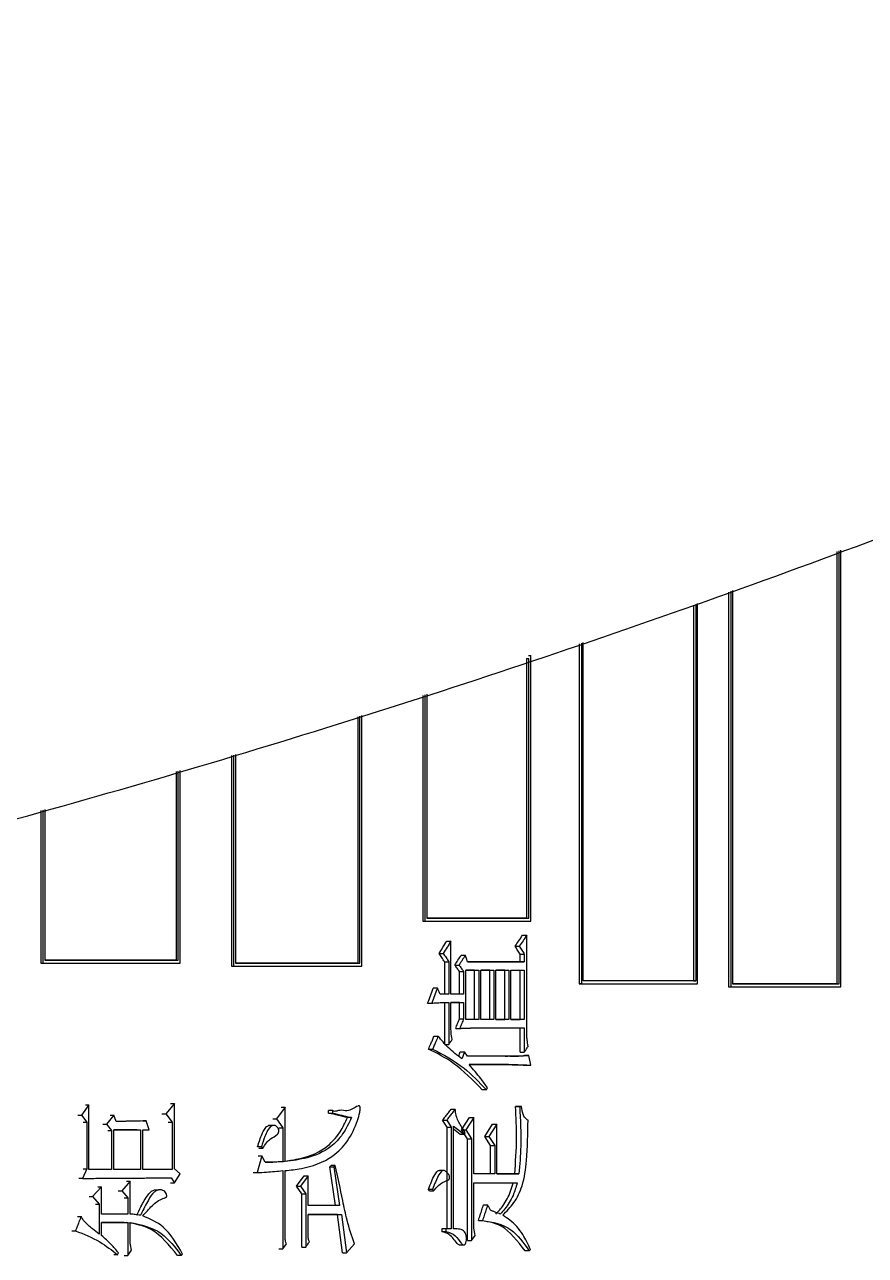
# Model space of a CAD drawing. Header units: millimetres. Extents: x 2271 to 4415, y 823 to 2339.
# Drawn here: x 3168.4 to 3182.46, y 1052.58 to 1073.17 of the extents above; entities that cross this region are included whole.
import ezdxf

# ---------------------------------------------------------------- set-up
doc = ezdxf.new("R2010")
doc.units = ezdxf.units.MM

msp = doc.modelspace()

# ---------------------------------------------------------------- linework, layer by layer
at = {"color": 7, "linetype": 'Continuous', "lineweight": 25}
for p, q in [((3181.985, 1064.354), (3181.985, 1057.126)), ((3182.023, 1057.126), (3182.023, 1064.368)), ((3182.052, 1057.076), (3182.052, 1064.379)), ((3180.173, 1063.678), (3180.173, 1057.076)), ((3180.21, 1063.692), (3180.21, 1057.076)), ((3180.24, 1063.703), (3180.24, 1057.126)), ((3179.588, 1063.46), (3179.588, 1057.176)), ((3179.625, 1063.474), (3179.625, 1057.176)), ((3179.655, 1057.126), (3179.655, 1063.485)), ((3177.676, 1062.813), (3177.676, 1057.126)), ((3177.712, 1062.825), (3177.712, 1057.126)), ((3177.743, 1057.176), (3177.743, 1062.835)), ((3176.795, 1062.565), (3176.831, 1062.565)), ((3176.795, 1062.565), (3176.795, 1058.225)), ((3176.827, 1062.615), (3176.863, 1062.615)), ((3176.831, 1058.225), (3176.831, 1062.565)), ((3176.863, 1058.175), (3176.863, 1062.615)), ((3175.058, 1061.949), (3175.058, 1058.175)), ((3175.093, 1061.961), (3175.093, 1058.175)), ((3175.126, 1061.971), (3175.126, 1058.225)), ((3173.97, 1061.59), (3173.97, 1057.471)), ((3174.003, 1057.471), (3174.003, 1061.601)), ((3174.037, 1057.421), (3174.037, 1061.612)), ((3171.856, 1060.942), (3171.856, 1057.421)), ((3171.888, 1060.951), (3171.888, 1057.421)), ((3171.923, 1060.961), (3171.923, 1057.471)), ((3170.931, 1060.675), (3170.931, 1057.521)), ((3170.963, 1057.521), (3170.963, 1060.684)), ((3170.998, 1057.471), (3170.998, 1060.694)), ((3168.669, 1060.023), (3168.669, 1057.471)), ((3168.699, 1060.031), (3168.699, 1057.471)), ((3168.735, 1060.042), (3168.735, 1057.521)), ((3175.126, 1058.225), (3176.831, 1058.225)), ((3176.795, 1058.225), (3175.126, 1058.225)), ((3176.795, 1058.225), (3176.831, 1058.225)), ((3175.058, 1058.175), (3176.827, 1058.175)), ((3175.058, 1058.175), (3175.093, 1058.175)), ((3175.093, 1058.175), (3176.863, 1058.175)), ((3176.827, 1058.175), (3176.863, 1058.175)), ((3175.459, 1057.839), (3175.528, 1057.839)), ((3175.528, 1056.952), (3175.528, 1057.839)), ((3176.727, 1057.936), (3176.797, 1057.936)), ((3175.331, 1057.634), (3175.4, 1057.634)), ((3175.699, 1057.601), (3175.769, 1057.601)), ((3176.602, 1057.753), (3176.672, 1057.753)), ((3176.685, 1057.623), (3176.756, 1057.623)), ((3176.685, 1057.493), (3176.685, 1057.623)), ((3176.756, 1057.623), (3176.756, 1057.493)), ((3168.669, 1057.471), (3170.966, 1057.471)), ((3168.669, 1057.471), (3168.699, 1057.471)), ((3170.931, 1057.521), (3170.963, 1057.521)), ((3170.966, 1057.471), (3170.998, 1057.471)), ((3171.856, 1057.421), (3174.003, 1057.421)), ((3171.856, 1057.421), (3171.888, 1057.421)), ((3173.97, 1057.471), (3174.003, 1057.471)), ((3174.003, 1057.421), (3174.037, 1057.421)), ((3175.424, 1057.493), (3175.493, 1057.493)), ((3175.424, 1056.952), (3175.424, 1057.493)), ((3175.493, 1057.493), (3175.493, 1056.952)), ((3175.593, 1057.439), (3175.663, 1057.439)), ((3176.756, 1057.493), (3175.804, 1057.493)), ((3175.804, 1057.493), (3176.685, 1057.493)), ((3176.685, 1057.493), (3176.756, 1057.493)), ((3175.671, 1057.331), (3175.74, 1057.331)), ((3175.671, 1056.952), (3175.671, 1057.331)), ((3175.74, 1057.331), (3175.74, 1056.952)), ((3175.776, 1056.53), (3175.776, 1057.352)), ((3175.776, 1057.352), (3175.994, 1057.352)), ((3175.925, 1057.352), (3175.776, 1057.352)), ((3175.925, 1057.352), (3175.994, 1057.352)), ((3175.925, 1056.53), (3175.925, 1057.352)), ((3175.994, 1057.352), (3175.994, 1056.53)), ((3176.029, 1056.53), (3176.029, 1057.352)), ((3176.029, 1057.352), (3176.247, 1057.352)), ((3176.177, 1057.352), (3176.029, 1057.352)), ((3176.177, 1057.352), (3176.247, 1057.352)), ((3176.177, 1056.53), (3176.177, 1057.352)), ((3176.247, 1057.352), (3176.247, 1056.53)), ((3176.282, 1056.53), (3176.282, 1057.352)), ((3176.282, 1057.352), (3176.498, 1057.352)), ((3176.428, 1057.352), (3176.282, 1057.352)), ((3176.428, 1057.352), (3176.498, 1057.352)), ((3176.428, 1056.53), (3176.428, 1057.352)), ((3176.498, 1057.352), (3176.498, 1056.53)), ((3176.533, 1056.53), (3176.533, 1057.352)), ((3176.533, 1057.352), (3176.756, 1057.352)), ((3176.685, 1056.53), (3176.685, 1057.352)), ((3176.756, 1057.352), (3176.756, 1056.53)), ((3179.588, 1057.176), (3179.625, 1057.176)), ((3175.301, 1057.049), (3175.232, 1057.049)), ((3177.676, 1057.126), (3179.618, 1057.126)), ((3177.712, 1057.126), (3177.676, 1057.126)), ((3180.173, 1057.076), (3182.013, 1057.076)), ((3180.173, 1057.076), (3180.21, 1057.076)), ((3181.985, 1057.126), (3182.023, 1057.126)), ((3182.013, 1057.076), (3182.052, 1057.076)), ((3175.139, 1056.801), (3175.208, 1056.801)), ((3175.493, 1056.952), (3175.35, 1056.952)), ((3175.424, 1056.108), (3175.424, 1056.811)), ((3175.493, 1056.811), (3175.493, 1056.108)), ((3175.74, 1056.952), (3175.528, 1056.952)), ((3175.528, 1056.811), (3175.74, 1056.811)), ((3175.528, 1056.411), (3175.528, 1056.811)), ((3175.671, 1056.811), (3175.528, 1056.811)), ((3175.671, 1056.811), (3175.74, 1056.811)), ((3175.671, 1056.541), (3175.671, 1056.811)), ((3175.74, 1056.811), (3175.74, 1056.541)), ((3175.608, 1056.379), (3175.677, 1056.379)), ((3175.671, 1056.541), (3175.74, 1056.541)), ((3175.994, 1056.53), (3175.776, 1056.53)), ((3175.973, 1056.39), (3176.756, 1056.39)), ((3176.247, 1056.53), (3176.029, 1056.53)), ((3176.498, 1056.53), (3176.282, 1056.53)), ((3176.282, 1056.53), (3176.428, 1056.53)), ((3176.498, 1056.53), (3176.428, 1056.53)), ((3176.756, 1056.53), (3176.533, 1056.53)), ((3176.533, 1056.53), (3176.685, 1056.53)), ((3176.756, 1056.53), (3176.685, 1056.53)), ((3176.685, 1055.979), (3176.685, 1056.39)), ((3176.756, 1056.39), (3176.756, 1055.979)), ((3175.246, 1056.249), (3175.315, 1056.249)), ((3175.154, 1056.033), (3175.222, 1056.033)), ((3175.424, 1056.108), (3175.493, 1056.108)), ((3175.685, 1055.989), (3175.754, 1055.989)), ((3175.804, 1055.914), (3175.754, 1055.989)), ((3176.685, 1055.979), (3176.756, 1055.979)), ((3176.505, 1055.914), (3175.804, 1055.914)), ((3175.832, 1055.773), (3176.533, 1055.773)), ((3176.463, 1055.773), (3175.832, 1055.773)), ((3176.435, 1055.914), (3176.481, 1055.914)), ((3176.463, 1055.773), (3176.533, 1055.773)), ((3176.832, 1055.924), (3176.761, 1055.924)), ((3176.796, 1055.762), (3176.867, 1055.762)), ((3176.867, 1055.762), (3176.832, 1055.924)), ((3176.121, 1055.351), (3176.051, 1055.351)), ((3176.121, 1055.351), (3176.142, 1055.384)), ((3170.901, 1055.124), (3170.756, 1054.951)), ((3170.838, 1055.124), (3170.901, 1055.124)), ((3170.901, 1054.031), (3170.901, 1055.124)), ((3169.288, 1054.929), (3169.348, 1054.929)), ((3169.472, 1055.102), (3169.348, 1054.929)), ((3169.348, 1054.929), (3169.434, 1054.81)), ((3169.412, 1055.102), (3169.472, 1055.102)), ((3169.472, 1054.021), (3169.472, 1055.102)), ((3169.89, 1054.929), (3169.767, 1054.778)), ((3169.829, 1054.929), (3169.89, 1054.929)), ((3169.929, 1054.821), (3169.89, 1054.929)), ((3170.694, 1054.951), (3170.756, 1054.951)), ((3170.756, 1054.951), (3170.863, 1054.81)), ((3172.753, 1055.059), (3172.612, 1054.864)), ((3172.688, 1055.059), (3172.753, 1055.059)), ((3172.753, 1054.15), (3172.753, 1055.059)), ((3173.549, 1055.005), (3173.482, 1055.005)), ((3173.482, 1054.962), (3173.482, 1055.005)), ((3173.482, 1054.962), (3173.549, 1054.962)), ((3173.549, 1055.005), (3173.549, 1054.962)), ((3175.53, 1055.027), (3175.599, 1055.027)), ((3176.609, 1055.07), (3176.679, 1055.07)), ((3176.637, 1055.07), (3176.609, 1055.07)), ((3176.707, 1055.07), (3176.637, 1055.07)), ((3176.707, 1055.07), (3176.679, 1055.07)), ((3169.373, 1054.81), (3169.434, 1054.81)), ((3169.434, 1054.81), (3169.434, 1054.031)), ((3169.705, 1054.778), (3169.767, 1054.778)), ((3169.767, 1054.778), (3169.851, 1054.67)), ((3170.366, 1054.832), (3170.428, 1054.832)), ((3170.481, 1054.68), (3170.428, 1054.832)), ((3170.8, 1054.81), (3170.863, 1054.81)), ((3170.863, 1054.81), (3170.863, 1054.021)), ((3172.541, 1054.753), (3172.476, 1054.753)), ((3172.547, 1054.864), (3172.612, 1054.864)), ((3172.612, 1054.864), (3172.716, 1054.713)), ((3172.651, 1054.713), (3172.716, 1054.713)), ((3172.716, 1054.713), (3172.716, 1054.15)), ((3173.863, 1054.886), (3173.796, 1054.886)), ((3175.388, 1054.843), (3175.457, 1054.843)), ((3175.466, 1054.724), (3175.388, 1054.843)), ((3175.457, 1054.843), (3175.535, 1054.724)), ((3175.466, 1054.724), (3175.535, 1054.724)), ((3175.466, 1053.025), (3175.466, 1054.724)), ((3175.535, 1054.724), (3175.535, 1053.025)), ((3175.571, 1054.745), (3175.754, 1054.605)), ((3175.571, 1053.025), (3175.571, 1054.745)), ((3175.706, 1054.68), (3175.84, 1054.886)), ((3175.91, 1054.886), (3175.776, 1054.68)), ((3175.84, 1054.886), (3175.91, 1054.886)), ((3175.91, 1053.945), (3175.91, 1054.886)), ((3176.093, 1054.572), (3176.226, 1054.778)), ((3176.296, 1054.778), (3176.163, 1054.572)), ((3176.226, 1054.778), (3176.296, 1054.778)), ((3176.296, 1053.945), (3176.296, 1054.778)), ((3169.79, 1054.67), (3169.851, 1054.67)), ((3169.851, 1054.67), (3169.851, 1054.021)), ((3169.89, 1054.021), (3169.89, 1054.68)), ((3169.89, 1054.68), (3170.336, 1054.68)), ((3170.274, 1054.68), (3169.89, 1054.68)), ((3170.274, 1054.68), (3170.336, 1054.68)), ((3170.336, 1054.68), (3170.336, 1054.021)), ((3170.374, 1054.68), (3170.481, 1054.68)), ((3170.374, 1054.021), (3170.374, 1054.68)), ((3170.419, 1054.68), (3170.481, 1054.68)), ((3175.685, 1054.605), (3175.571, 1054.692)), ((3175.754, 1054.605), (3175.685, 1054.605)), ((3175.706, 1054.68), (3175.776, 1054.68)), ((3175.805, 1054.529), (3175.706, 1054.68)), ((3175.754, 1054.605), (3175.769, 1054.637)), ((3175.776, 1054.68), (3175.874, 1054.529)), ((3175.805, 1054.529), (3175.874, 1054.529)), ((3175.805, 1052.831), (3175.805, 1054.529)), ((3175.874, 1054.529), (3175.874, 1052.831)), ((3176.093, 1054.572), (3176.163, 1054.572)), ((3176.191, 1054.421), (3176.093, 1054.572)), ((3176.163, 1054.572), (3176.261, 1054.421)), ((3172.317, 1054.378), (3172.382, 1054.378)), ((3176.191, 1054.421), (3176.261, 1054.421)), ((3176.191, 1053.945), (3176.191, 1054.421)), ((3176.261, 1054.421), (3176.261, 1053.945)), ((3172.367, 1054.248), (3172.285, 1053.966)), ((3172.302, 1054.248), (3172.367, 1054.248)), ((3172.419, 1054.14), (3172.367, 1054.248)), ((3172.651, 1054.15), (3172.716, 1054.15)), ((3169.434, 1054.031), (3169.364, 1053.869)), ((3169.851, 1054.021), (3169.472, 1054.021)), ((3170.336, 1054.021), (3169.89, 1054.021)), ((3170.863, 1054.021), (3170.374, 1054.021)), ((3171, 1053.945), (3170.901, 1054.031)), ((3170.901, 1053.793), (3171, 1053.945)), ((3172.22, 1053.966), (3172.285, 1053.966)), ((3172.716, 1053.999), (3172.716, 1052.69)), ((3172.753, 1052.906), (3172.753, 1053.999)), ((3172.946, 1053.739), (3173.072, 1053.912)), ((3173.137, 1053.912), (3173.012, 1053.739)), ((3173.072, 1053.912), (3173.137, 1053.912)), ((3173.137, 1053.415), (3173.137, 1053.912)), ((3173.526, 1054.085), (3173.504, 1054.064)), ((3173.504, 1054.064), (3173.571, 1054.064)), ((3173.599, 1053.415), (3173.504, 1054.064)), ((3173.593, 1054.085), (3173.526, 1054.085)), ((3173.593, 1054.085), (3173.571, 1054.064)), ((3173.571, 1054.064), (3173.666, 1053.415)), ((3175.407, 1054.001), (3175.337, 1054.001)), ((3176.261, 1053.945), (3175.91, 1053.945)), ((3176.665, 1053.945), (3176.296, 1053.945)), ((3176.296, 1053.945), (3176.595, 1053.945)), ((3176.595, 1053.945), (3176.665, 1053.945)), ((3169.364, 1053.869), (3169.303, 1053.869)), ((3169.682, 1053.728), (3169.534, 1053.566)), ((3169.621, 1053.728), (3169.682, 1053.728)), ((3169.682, 1053.274), (3169.682, 1053.728)), ((3170.159, 1053.826), (3170.021, 1053.664)), ((3170.098, 1053.826), (3170.159, 1053.826)), ((3170.159, 1053.274), (3170.159, 1053.826)), ((3170.838, 1053.793), (3170.901, 1053.793)), ((3170.848, 1053.88), (3170.901, 1053.793)), ((3172.946, 1053.739), (3173.012, 1053.739)), ((3173.035, 1053.609), (3172.946, 1053.739)), ((3173.012, 1053.739), (3173.101, 1053.609)), ((3175.222, 1053.685), (3175.154, 1053.685)), ((3175.168, 1053.664), (3175.154, 1053.685)), ((3175.222, 1053.685), (3175.237, 1053.664)), ((3175.91, 1053.134), (3175.91, 1053.793)), ((3175.91, 1053.793), (3176.638, 1053.793)), ((3169.474, 1053.566), (3169.534, 1053.566)), ((3169.534, 1053.566), (3169.643, 1053.436)), ((3169.96, 1053.664), (3170.021, 1053.664)), ((3170.021, 1053.664), (3170.121, 1053.545)), ((3170.059, 1053.545), (3170.121, 1053.545)), ((3170.121, 1053.545), (3170.121, 1053.274)), ((3170.624, 1053.675), (3170.561, 1053.675)), ((3173.035, 1053.609), (3173.101, 1053.609)), ((3173.035, 1052.722), (3173.035, 1053.609)), ((3175.168, 1053.664), (3175.237, 1053.664)), ((3169.582, 1053.436), (3169.643, 1053.436)), ((3169.643, 1053.436), (3169.643, 1052.939)), ((3170.121, 1053.274), (3169.682, 1053.274)), ((3173.666, 1053.415), (3173.137, 1053.415)), ((3173.137, 1053.263), (3173.695, 1053.263)), ((3173.137, 1052.939), (3173.137, 1053.263)), ((3173.629, 1053.263), (3173.137, 1053.263)), ((3173.629, 1053.263), (3173.695, 1053.263)), ((3173.716, 1052.625), (3173.629, 1053.263)), ((3173.695, 1053.263), (3173.783, 1052.625)), ((3176.072, 1053.426), (3176.142, 1053.426)), ((3169.28, 1053.231), (3169.341, 1053.231)), ((3169.682, 1053.134), (3170.121, 1053.134)), ((3169.682, 1052.917), (3169.682, 1053.134)), ((3170.059, 1053.134), (3169.682, 1053.134)), ((3170.059, 1053.134), (3170.121, 1053.134)), ((3170.121, 1053.134), (3170.121, 1052.582)), ((3170.159, 1052.885), (3170.159, 1053.133)), ((3175.988, 1053.166), (3176.057, 1053.166)), ((3169.187, 1052.993), (3169.247, 1052.993)), ((3175.374, 1053.025), (3175.374, 1052.982)), ((3175.443, 1053.025), (3175.374, 1053.025)), ((3175.374, 1052.982), (3175.443, 1052.982)), ((3175.443, 1053.025), (3175.443, 1052.982)), ((3175.535, 1053.025), (3175.443, 1053.025)), ((3175.602, 1053.027), (3175.571, 1053.027)), ((3175.874, 1052.831), (3175.931, 1052.917)), ((3170.121, 1052.582), (3170.182, 1052.668)), ((3172.651, 1052.69), (3172.716, 1052.69)), ((3172.716, 1052.69), (3172.775, 1052.777)), ((3173.035, 1052.722), (3173.101, 1052.722)), ((3173.783, 1052.625), (3173.914, 1052.777)), ((3175.664, 1052.758), (3175.733, 1052.758)), ((3175.805, 1052.831), (3175.874, 1052.831)), ((3176.839, 1052.658), (3176.768, 1052.658)), ((3176.839, 1052.658), (3176.86, 1052.679)), ((3169.952, 1052.593), (3169.967, 1052.625)), ((3171.015, 1052.582), (3171.038, 1052.603)), ((3173.716, 1052.625), (3173.783, 1052.625))]:
    msp.add_line(p, q, dxfattribs=at)
at = {"color": 7, "linetype": 'Continuous', "lineweight": 25, "flags": 128}
for points in [[(3176.797, 1056.335), (3176.797, 1056.93), (3176.797, 1057.936)], [(3175.804, 1057.493), (3175.786, 1057.547), (3175.769, 1057.601)], [(3175.754, 1055.989), (3175.738, 1055.944), (3175.725, 1055.907), (3175.712, 1055.87)], [(3172.359, 1054.399), (3172.336, 1054.399), (3172.315, 1054.399), (3172.294, 1054.399)], [(3172.359, 1054.399), (3172.37, 1054.388), (3172.382, 1054.378)], [(3169.373, 1054.031), (3169.388, 1054.031), (3169.403, 1054.031), (3169.434, 1054.031)], [(3173.101, 1053.609), (3173.101, 1053.166), (3173.101, 1052.722)], [(3169.952, 1052.593), (3169.928, 1052.593), (3169.909, 1052.593), (3169.89, 1052.593)], [(3170.059, 1052.582), (3170.075, 1052.582), (3170.09, 1052.582), (3170.121, 1052.582)], [(3171.015, 1052.582), (3170.992, 1052.582), (3170.972, 1052.582), (3170.952, 1052.582)]]:
    msp.add_lwpolyline(points, dxfattribs=at)
at = {"color": 7, "linetype": 'Continuous', "lineweight": 25}
for points, knots in [([(3122.336, 1053.698), (3124.897, 1053.722), (3128.477, 1053.757), (3133.746, 1054.036), (3138.211, 1054.371), (3143.527, 1054.937), (3149.096, 1055.71), (3154.909, 1056.72), (3160.88, 1057.976), (3166.957, 1059.487), (3173.094, 1061.258), (3179.26, 1063.292), (3185.423, 1065.591), (3191.56, 1068.157), (3197.648, 1070.987), (3203.668, 1074.081), (3209.6, 1077.435), (3215.43, 1081.048), (3221.139, 1084.913), (3226.715, 1089.027), (3232.142, 1093.384), (3237.408, 1097.979), (3242.499, 1102.803), (3247.404, 1107.851), (3252.111, 1113.114), (3256.609, 1118.584), (3260.887, 1124.252), (3264.936, 1130.109), (3268.745, 1136.146), (3272.307, 1142.352), (3275.612, 1148.716), (3278.653, 1155.229), (3281.422, 1161.878), (3283.913, 1168.653), (3286.118, 1175.54), (3288.033, 1182.529), (3289.651, 1189.607), (3290.969, 1196.76), (3291.982, 1203.977), (3292.686, 1211.244), (3293.079, 1218.549), (3293.158, 1225.877), (3292.921, 1233.215), (3292.367, 1240.549), (3291.495, 1247.867), (3290.304, 1255.154), (3288.796, 1262.397), (3286.971, 1269.581), (3284.831, 1276.694), (3282.377, 1283.722), (3279.612, 1290.65), (3276.539, 1297.466), (3273.162, 1304.157), (3269.485, 1310.709), (3265.511, 1317.109), (3261.246, 1323.344), (3256.695, 1329.402), (3251.863, 1335.271), (3246.756, 1340.937), (3241.379, 1346.39), (3235.933, 1351.437), (3230.459, 1356.09), (3225.001, 1360.359), (3219.376, 1364.401), (3213.595, 1368.21), (3207.667, 1371.778), (3201.605, 1375.1), (3195.419, 1378.17), (3189.122, 1380.984), (3182.729, 1383.536), (3176.253, 1385.822), (3169.716, 1387.838), (3163.141, 1389.58), (3156.568, 1391.045), (3150.074, 1392.227), (3143.785, 1393.124), (3138.261, 1393.707), (3133.378, 1394.075), (3128.554, 1394.315), (3122.58, 1394.432), (3117.063, 1394.321), (3111.794, 1394.05), (3107.329, 1393.712), (3102.013, 1393.147), (3096.444, 1392.374), (3090.631, 1391.364), (3084.659, 1390.108), (3078.583, 1388.597), (3072.445, 1386.826), (3066.28, 1384.792), (3060.117, 1382.493), (3053.98, 1379.928), (3047.892, 1377.097), (3041.872, 1374.003), (3035.939, 1370.649), (3030.11, 1367.037), (3024.401, 1363.171), (3018.825, 1359.057), (3013.398, 1354.7), (3008.132, 1350.105), (3003.041, 1345.281), (2998.136, 1340.233), (2993.429, 1334.97), (2988.931, 1329.5), (2984.653, 1323.832), (2980.604, 1317.975), (2976.795, 1311.938), (2973.233, 1305.732), (2969.928, 1299.368), (2966.885, 1292.856), (2964.123, 1286.204), (2961.786, 1279.922), (2960.508, 1275.817), (2959.945, 1274.009)], [0, 0, 0, 0, 0.010207, 0.014274, 0.021037, 0.028056, 0.035587, 0.043451, 0.051578, 0.059911, 0.06841, 0.077044, 0.085791, 0.094634, 0.103558, 0.112554, 0.121612, 0.130726, 0.13989, 0.149098, 0.158347, 0.167633, 0.176954, 0.186306, 0.195688, 0.205098, 0.214535, 0.223996, 0.233481, 0.242989, 0.252518, 0.262068, 0.271639, 0.281229, 0.290838, 0.300466, 0.310113, 0.319778, 0.329461, 0.339162, 0.348881, 0.358618, 0.368373, 0.378146, 0.387938, 0.397748, 0.407578, 0.417427, 0.427296, 0.437185, 0.447097, 0.457031, 0.466988, 0.47697, 0.486979, 0.497016, 0.507082, 0.517181, 0.527315, 0.537488, 0.547704, 0.556915, 0.566123, 0.575327, 0.584526, 0.593719, 0.602905, 0.612082, 0.621247, 0.630396, 0.639524, 0.64862, 0.657668, 0.666638, 0.675463, 0.683979, 0.691963, 0.697606, 0.703501, 0.71122, 0.721427, 0.725494, 0.732257, 0.739276, 0.746807, 0.754671, 0.762798, 0.771131, 0.77963, 0.788264, 0.797011, 0.805853, 0.814778, 0.823774, 0.832832, 0.841946, 0.85111, 0.860318, 0.869567, 0.878853, 0.888174, 0.897526, 0.906908, 0.916318, 0.925755, 0.935216, 0.944701, 0.954208, 0.963738, 0.973288, 0.982858, 0.992449, 1, 1, 1, 1]), ([(3175.331, 1057.634), (3175.353, 1057.668), (3175.395, 1057.736), (3175.438, 1057.805), (3175.459, 1057.839)], [0, 0, 0, 0, 0.499999, 1, 1, 1, 1]), ([(3175.528, 1057.839), (3175.507, 1057.805), (3175.464, 1057.736), (3175.422, 1057.668), (3175.4, 1057.634)], [0, 0, 0, 0, 0.5, 1, 1, 1, 1]), ([(3176.602, 1057.753), (3176.623, 1057.783), (3176.664, 1057.844), (3176.706, 1057.906), (3176.727, 1057.936)], [0, 0, 0, 0, 0.499999, 1, 1, 1, 1]), ([(3176.797, 1057.936), (3176.776, 1057.906), (3176.735, 1057.844), (3176.693, 1057.783), (3176.672, 1057.753)], [0, 0, 0, 0, 0.5, 1, 1, 1, 1]), ([(3175.424, 1057.493), (3175.408, 1057.516), (3175.378, 1057.563), (3175.347, 1057.61), (3175.331, 1057.634)], [0, 0, 0, 0, 0.5, 1, 1, 1, 1]), ([(3175.4, 1057.634), (3175.416, 1057.61), (3175.446, 1057.563), (3175.477, 1057.516), (3175.493, 1057.493)], [0, 0, 0, 0, 0.499999, 1, 1, 1, 1]), ([(3175.593, 1057.439), (3175.611, 1057.466), (3175.646, 1057.52), (3175.682, 1057.574), (3175.699, 1057.601)], [0, 0, 0, 0, 0.499999, 1, 1, 1, 1]), ([(3175.769, 1057.601), (3175.751, 1057.574), (3175.716, 1057.52), (3175.68, 1057.466), (3175.663, 1057.439)], [0, 0, 0, 0, 0.4999992, 1, 1, 1, 1]), ([(3176.685, 1057.623), (3176.671, 1057.644), (3176.644, 1057.688), (3176.616, 1057.731), (3176.602, 1057.753)], [0, 0, 0, 0, 0.5, 1, 1, 1, 1]), ([(3176.672, 1057.753), (3176.686, 1057.731), (3176.714, 1057.688), (3176.742, 1057.644), (3176.756, 1057.623)], [0, 0, 0, 0, 0.499999, 1, 1, 1, 1]), ([(3168.699, 1057.471), (3168.931, 1057.471), (3169.397, 1057.471), (3170.164, 1057.471), (3170.695, 1057.471), (3170.998, 1057.471)], [0, 0, 0, 0, 0.300085, 0.60017, 1, 1, 1, 1]), ([(3168.735, 1057.521), (3168.967, 1057.521), (3169.433, 1057.521), (3170.176, 1057.521), (3170.683, 1057.521), (3170.963, 1057.521)], [0, 0, 0, 0, 0.30968, 0.61936, 1, 1, 1, 1]), ([(3170.931, 1057.521), (3170.748, 1057.521), (3170.381, 1057.521), (3169.652, 1057.521), (3169.099, 1057.521), (3168.735, 1057.521)], [0, 0, 0, 0, 0.2534485, 0.506897, 1, 1, 1, 1]), ([(3171.888, 1057.421), (3172.106, 1057.421), (3172.542, 1057.421), (3173.259, 1057.421), (3173.754, 1057.421), (3174.037, 1057.421)], [0, 0, 0, 0, 0.300081, 0.600162, 1, 1, 1, 1]), ([(3171.923, 1057.471), (3172.141, 1057.471), (3172.576, 1057.471), (3173.27, 1057.471), (3173.743, 1057.471), (3174.003, 1057.471)], [0, 0, 0, 0, 0.309921, 0.619841, 1, 1, 1, 1]), ([(3173.97, 1057.471), (3173.799, 1057.471), (3173.457, 1057.471), (3172.777, 1057.471), (3172.263, 1057.471), (3171.923, 1057.471)], [0, 0, 0, 0, 0.2539403, 0.5078807, 1, 1, 1, 1]), ([(3175.671, 1057.331), (3175.658, 1057.349), (3175.632, 1057.385), (3175.606, 1057.421), (3175.593, 1057.439)], [0, 0, 0, 0, 0.5, 1, 1, 1, 1]), ([(3175.663, 1057.439), (3175.676, 1057.421), (3175.701, 1057.385), (3175.727, 1057.349), (3175.74, 1057.331)], [0, 0, 0, 0, 0.499999, 1, 1, 1, 1]), ([(3179.625, 1057.176), (3179.434, 1057.176), (3179.051, 1057.176), (3178.425, 1057.176), (3177.985, 1057.176), (3177.743, 1057.176)], [0, 0, 0, 0, 0.3099206, 0.6198411, 1, 1, 1, 1]), ([(3179.588, 1057.176), (3179.434, 1057.176), (3179.125, 1057.176), (3178.514, 1057.176), (3178.049, 1057.176), (3177.743, 1057.176)], [0, 0, 0, 0, 0.254867, 0.509735, 1, 1, 1, 1]), ([(3175.139, 1056.801), (3175.155, 1056.842), (3175.186, 1056.925), (3175.217, 1057.008), (3175.232, 1057.049)], [0, 0, 0, 0, 0.5, 1, 1, 1, 1]), ([(3175.301, 1057.049), (3175.285, 1057.008), (3175.254, 1056.925), (3175.223, 1056.842), (3175.208, 1056.801)], [0, 0, 0, 0, 0.499999, 1, 1, 1, 1]), ([(3175.35, 1056.952), (3175.342, 1056.968), (3175.326, 1057.001), (3175.309, 1057.033), (3175.301, 1057.049)], [0, 0, 0, 0, 0.500001, 1, 1, 1, 1]), ([(3177.712, 1057.126), (3177.91, 1057.126), (3178.305, 1057.126), (3178.954, 1057.126), (3179.4, 1057.126), (3179.655, 1057.126)], [0, 0, 0, 0, 0.300081, 0.600162, 1, 1, 1, 1]), ([(3180.21, 1057.076), (3180.398, 1057.076), (3180.773, 1057.076), (3181.388, 1057.076), (3181.811, 1057.076), (3182.052, 1057.076)], [0, 0, 0, 0, 0.300081, 0.600162, 1, 1, 1, 1]), ([(3180.24, 1057.126), (3180.428, 1057.126), (3180.802, 1057.126), (3181.398, 1057.126), (3181.801, 1057.126), (3182.023, 1057.126)], [0, 0, 0, 0, 0.309921, 0.619841, 1, 1, 1, 1]), ([(3181.985, 1057.126), (3181.839, 1057.126), (3181.547, 1057.126), (3180.969, 1057.126), (3180.529, 1057.126), (3180.24, 1057.126)], [0, 0, 0, 0, 0.25537, 0.51074, 1, 1, 1, 1]), ([(3175.208, 1056.801), (3175.234, 1056.803), (3175.287, 1056.807), (3175.382, 1056.811), (3175.45, 1056.811), (3175.493, 1056.811)], [0, 0, 0, 0, 0.276869, 0.553757, 1, 1, 1, 1]), ([(3175.549, 1056.195), (3175.542, 1056.235), (3175.53, 1056.306), (3175.528, 1056.379), (3175.528, 1056.411)], [0, 0, 0, 0, 0.558835, 1, 1, 1, 1]), ([(3175.608, 1056.379), (3175.618, 1056.406), (3175.639, 1056.46), (3175.661, 1056.514), (3175.671, 1056.541)], [0, 0, 0, 0, 0.499999, 1, 1, 1, 1]), ([(3175.74, 1056.541), (3175.73, 1056.514), (3175.709, 1056.46), (3175.687, 1056.406), (3175.677, 1056.379)], [0, 0, 0, 0, 0.5, 1, 1, 1, 1]), ([(3175.677, 1056.379), (3175.679, 1056.379), (3175.683, 1056.379), (3175.689, 1056.379), (3175.694, 1056.379), (3175.698, 1056.38), (3175.703, 1056.38), (3175.707, 1056.38), (3175.712, 1056.38), (3175.716, 1056.38), (3175.721, 1056.38), (3175.725, 1056.381), (3175.73, 1056.381), (3175.736, 1056.381), (3175.74, 1056.381), (3175.745, 1056.381), (3175.749, 1056.381), (3175.757, 1056.382), (3175.766, 1056.382), (3175.775, 1056.382), (3175.784, 1056.383), (3175.793, 1056.383), (3175.802, 1056.383), (3175.811, 1056.384), (3175.82, 1056.384), (3175.832, 1056.384), (3175.841, 1056.385), (3175.85, 1056.385), (3175.859, 1056.385), (3175.868, 1056.386), (3175.877, 1056.386), (3175.886, 1056.386), (3175.895, 1056.387), (3175.904, 1056.387), (3175.91, 1056.387), (3175.917, 1056.388), (3175.924, 1056.388), (3175.93, 1056.388), (3175.934, 1056.388), (3175.939, 1056.388), (3175.943, 1056.388), (3175.948, 1056.389), (3175.952, 1056.389), (3175.957, 1056.389), (3175.962, 1056.389), (3175.967, 1056.389), (3175.971, 1056.389), (3175.973, 1056.39)], [0, 0, 0, 0, 0.022858, 0.045716, 0.057145, 0.068574, 0.091432, 0.102861, 0.11429, 0.137148, 0.148577, 0.160006, 0.182864, 0.194293, 0.217151, 0.22858, 0.240009, 0.262867, 0.308583, 0.331441, 0.354299, 0.400015, 0.422873, 0.445731, 0.491447, 0.514305, 0.560021, 0.582879, 0.605737, 0.651453, 0.674311, 0.697169, 0.742885, 0.765743, 0.788601, 0.811459, 0.834317, 0.857175, 0.868604, 0.880033, 0.90289, 0.914319, 0.925748, 0.948606, 0.960035, 0.980018, 1, 1, 1, 1]), ([(3175.154, 1056.033), (3175.166, 1056.062), (3175.188, 1056.112), (3175.219, 1056.184), (3175.237, 1056.227), (3175.246, 1056.249)], [0, 0, 0, 0, 0.402506, 0.701253, 1, 1, 1, 1]), ([(3175.315, 1056.249), (3175.302, 1056.22), (3175.281, 1056.169), (3175.25, 1056.097), (3175.231, 1056.054), (3175.222, 1056.033)], [0, 0, 0, 0, 0.402372, 0.701186, 1, 1, 1, 1]), ([(3175.712, 1055.87), (3175.633, 1055.93), (3175.49, 1056.036), (3175.369, 1056.184), (3175.315, 1056.249)], [0, 0, 0, 0, 0.5582906, 1, 1, 1, 1]), ([(3175.493, 1056.108), (3175.502, 1056.123), (3175.521, 1056.152), (3175.54, 1056.18), (3175.549, 1056.195)], [0, 0, 0, 0, 0.4999996, 1, 1, 1, 1]), ([(3176.818, 1056.076), (3176.813, 1056.112), (3176.804, 1056.173), (3176.798, 1056.26), (3176.798, 1056.31), (3176.797, 1056.335)], [0, 0, 0, 0, 0.425218, 0.711978, 1, 1, 1, 1]), ([(3176.051, 1055.351), (3175.896, 1055.512), (3175.621, 1055.796), (3175.296, 1055.961), (3175.154, 1056.033)], [0, 0, 0, 0, 0.563504, 1, 1, 1, 1]), ([(3175.222, 1056.033), (3175.403, 1055.938), (3175.727, 1055.768), (3176, 1055.479), (3176.121, 1055.351)], [0, 0, 0, 0, 0.556051, 1, 1, 1, 1]), ([(3175.659, 1055.914), (3175.659, 1055.915), (3175.663, 1055.927), (3175.672, 1055.952), (3175.681, 1055.977), (3175.685, 1055.989)], [0, 0, 0, 0, 0.0103119, 0.5051567, 1, 1, 1, 1]), ([(3176.756, 1055.979), (3176.766, 1055.995), (3176.787, 1056.027), (3176.808, 1056.06), (3176.818, 1056.076)], [0, 0, 0, 0, 0.499999, 1, 1, 1, 1]), ([(3176.142, 1055.384), (3176.104, 1055.436), (3176.037, 1055.531), (3175.932, 1055.658), (3175.865, 1055.735), (3175.832, 1055.773)], [0, 0, 0, 0, 0.38007, 0.689866, 1, 1, 1, 1]), ([(3176.796, 1055.762), (3176.755, 1055.763), (3176.679, 1055.766), (3176.568, 1055.77), (3176.498, 1055.772), (3176.463, 1055.773)], [0, 0, 0, 0, 0.371274, 0.685636, 1, 1, 1, 1]), ([(3176.832, 1055.924), (3176.829, 1055.924), (3176.824, 1055.924), (3176.814, 1055.923), (3176.804, 1055.922), (3176.794, 1055.921), (3176.788, 1055.92), (3176.783, 1055.92), (3176.778, 1055.92), (3176.771, 1055.919), (3176.764, 1055.919), (3176.754, 1055.918), (3176.744, 1055.917), (3176.733, 1055.917), (3176.723, 1055.916), (3176.713, 1055.916), (3176.703, 1055.915), (3176.693, 1055.915), (3176.683, 1055.915), (3176.673, 1055.914), (3176.662, 1055.914), (3176.652, 1055.914), (3176.642, 1055.914), (3176.632, 1055.914), (3176.622, 1055.913), (3176.612, 1055.913), (3176.604, 1055.913), (3176.597, 1055.913), (3176.59, 1055.913), (3176.584, 1055.913), (3176.579, 1055.913), (3176.574, 1055.913), (3176.569, 1055.913), (3176.564, 1055.913), (3176.558, 1055.913), (3176.553, 1055.913), (3176.548, 1055.913), (3176.543, 1055.913), (3176.538, 1055.913), (3176.533, 1055.913), (3176.528, 1055.913), (3176.523, 1055.913), (3176.518, 1055.914), (3176.511, 1055.914), (3176.508, 1055.914), (3176.505, 1055.914)], [0, 0, 0, 0, 0.0232736, 0.0465473, 0.0930947, 0.1163684, 0.1396421, 0.151279, 0.1629158, 0.1861895, 0.2094632, 0.2327369, 0.2792845, 0.3025582, 0.3258319, 0.3723795, 0.3956532, 0.4189269, 0.4654744, 0.4887481, 0.5120218, 0.5585692, 0.5818429, 0.6051166, 0.651664, 0.6749377, 0.6982114, 0.7214851, 0.7447588, 0.7563956, 0.7796693, 0.7913062, 0.802943, 0.8262167, 0.8378536, 0.8494904, 0.8727641, 0.8844009, 0.8960378, 0.9193114, 0.9309483, 0.9425851, 0.9658588, 0.9774957, 1, 1, 1, 1]), ([(3176.514, 1055.914), (3176.529, 1055.913), (3176.577, 1055.913), (3176.659, 1055.915), (3176.727, 1055.921), (3176.761, 1055.924)], [0, 0, 0, 0, 0.171827, 0.585698, 1, 1, 1, 1]), ([(3176.533, 1055.773), (3176.536, 1055.773), (3176.541, 1055.773), (3176.547, 1055.773), (3176.553, 1055.772), (3176.558, 1055.772), (3176.563, 1055.772), (3176.568, 1055.772), (3176.573, 1055.772), (3176.578, 1055.772), (3176.584, 1055.771), (3176.589, 1055.771), (3176.595, 1055.771), (3176.603, 1055.771), (3176.613, 1055.77), (3176.624, 1055.77), (3176.634, 1055.77), (3176.644, 1055.769), (3176.654, 1055.769), (3176.665, 1055.769), (3176.675, 1055.768), (3176.685, 1055.768), (3176.696, 1055.768), (3176.706, 1055.767), (3176.716, 1055.767), (3176.727, 1055.767), (3176.734, 1055.766), (3176.742, 1055.766), (3176.75, 1055.766), (3176.757, 1055.766), (3176.765, 1055.765), (3176.772, 1055.765), (3176.777, 1055.765), (3176.782, 1055.765), (3176.787, 1055.765), (3176.792, 1055.765), (3176.797, 1055.764), (3176.802, 1055.764), (3176.808, 1055.764), (3176.813, 1055.764), (3176.818, 1055.764), (3176.823, 1055.764), (3176.828, 1055.763), (3176.833, 1055.763), (3176.838, 1055.763), (3176.844, 1055.763), (3176.849, 1055.763), (3176.854, 1055.763), (3176.859, 1055.762), (3176.864, 1055.762), (3176.867, 1055.762)], [0, 0, 0, 0, 0.023174, 0.046349, 0.057936, 0.069523, 0.092698, 0.104285, 0.115872, 0.139047, 0.150634, 0.162221, 0.185396, 0.20857, 0.231745, 0.278094, 0.301268, 0.324442, 0.370791, 0.393966, 0.41714, 0.463489, 0.486664, 0.509838, 0.556187, 0.579362, 0.602536, 0.625711, 0.648885, 0.672059, 0.695234, 0.718408, 0.729996, 0.741583, 0.764757, 0.776345, 0.787932, 0.811106, 0.822693, 0.834281, 0.857455, 0.869042, 0.88063, 0.903804, 0.915391, 0.926979, 0.950153, 0.96174, 0.973327, 1, 1, 1, 1]), ([(3172.753, 1053.999), (3172.844, 1054.009), (3173.119, 1054.038), (3173.493, 1054.167), (3173.811, 1054.478), (3173.943, 1054.757), (3173.999, 1054.951), (3174.012, 1055.027), (3174.01, 1055.059), (3174.007, 1055.07), (3174.003, 1055.077), (3173.997, 1055.082), (3173.985, 1055.084), (3173.944, 1055.073), (3173.882, 1055.03), (3173.782, 1054.989), (3173.693, 1055.018), (3173.624, 1054.996), (3173.587, 1054.989), (3173.564, 1054.993), (3173.554, 1054.999), (3173.55, 1055.004), (3173.549, 1055.005)], [0, 0, 0, 0, 0.12969, 0.391826, 0.53917, 0.686254, 0.737833, 0.763743, 0.768247, 0.772786, 0.775634, 0.778494, 0.782467, 0.792759, 0.837973, 0.883317, 0.939016, 0.96559, 0.984609, 0.99227, 0.998264, 1, 1, 1, 1]), ([(3173.796, 1054.886), (3173.746, 1054.898), (3173.668, 1054.917), (3173.564, 1054.942), (3173.51, 1054.955), (3173.482, 1054.962)], [0, 0, 0, 0, 0.482237, 0.741118, 1, 1, 1, 1]), ([(3173.549, 1054.962), (3173.599, 1054.949), (3173.677, 1054.931), (3173.782, 1054.906), (3173.836, 1054.892), (3173.863, 1054.886)], [0, 0, 0, 0, 0.481628, 0.740814, 1, 1, 1, 1]), ([(3175.388, 1054.843), (3175.406, 1054.866), (3175.438, 1054.908), (3175.486, 1054.969), (3175.515, 1055.007), (3175.53, 1055.027)], [0, 0, 0, 0, 0.376207, 0.688103, 1, 1, 1, 1]), ([(3175.599, 1055.027), (3175.581, 1055.004), (3175.549, 1054.961), (3175.501, 1054.9), (3175.472, 1054.862), (3175.457, 1054.843)], [0, 0, 0, 0, 0.375947, 0.687973, 1, 1, 1, 1]), ([(3175.769, 1054.637), (3175.743, 1054.675), (3175.7, 1054.737), (3175.649, 1054.833), (3175.61, 1054.923), (3175.603, 1054.992), (3175.599, 1055.027)], [0, 0, 0, 0, 0.334836, 0.553745, 0.775373, 1, 1, 1, 1]), ([(3176.595, 1053.945), (3176.61, 1054.143), (3176.638, 1054.518), (3176.618, 1054.893), (3176.609, 1055.07)], [0, 0, 0, 0, 0.529593, 1, 1, 1, 1]), ([(3176.679, 1055.07), (3176.691, 1054.849), (3176.711, 1054.473), (3176.679, 1054.099), (3176.665, 1053.945)], [0, 0, 0, 0, 0.586461, 1, 1, 1, 1]), ([(3176.818, 1054.843), (3176.801, 1054.854), (3176.767, 1054.877), (3176.725, 1054.958), (3176.714, 1055.027), (3176.707, 1055.07)], [0, 0, 0, 0, 0.268929, 0.548046, 1, 1, 1, 1]), ([(3170.428, 1054.832), (3170.366, 1054.83), (3170.301, 1054.829), (3170.232, 1054.828), (3170.217, 1054.827), (3170.201, 1054.827), (3170.186, 1054.827), (3170.17, 1054.826), (3170.155, 1054.826), (3170.136, 1054.825), (3170.12, 1054.825), (3170.105, 1054.825), (3170.09, 1054.824), (3170.074, 1054.824), (3170.047, 1054.824), (3170, 1054.823), (3169.957, 1054.822), (3169.929, 1054.821)], [0, 0, 0, 0, 0.369844, 0.392959, 0.416074, 0.462305, 0.48542, 0.508535, 0.554765, 0.577881, 0.624111, 0.647226, 0.670342, 0.716572, 0.739687, 0.832148, 1, 1, 1, 1]), ([(3172.294, 1054.399), (3172.317, 1054.473), (3172.347, 1054.575), (3172.406, 1054.688), (3172.443, 1054.741), (3172.471, 1054.75), (3172.476, 1054.752)], [0, 0, 0, 0, 0.537893, 0.745384, 0.947325, 1, 1, 1, 1]), ([(3172.382, 1054.378), (3172.42, 1054.437), (3172.487, 1054.541), (3172.603, 1054.574), (3172.645, 1054.635), (3172.653, 1054.671), (3172.64, 1054.704), (3172.621, 1054.729), (3172.599, 1054.748), (3172.574, 1054.758), (3172.549, 1054.757), (3172.505, 1054.739), (3172.458, 1054.67), (3172.406, 1054.55), (3172.377, 1054.457), (3172.359, 1054.399)], [0, 0, 0, 0, 0.207899, 0.367255, 0.399925, 0.431308, 0.463075, 0.497006, 0.528572, 0.558381, 0.588718, 0.619577, 0.72297, 0.829976, 1, 1, 1, 1]), ([(3172.688, 1054.15), (3172.772, 1054.161), (3173.024, 1054.195), (3173.383, 1054.309), (3173.663, 1054.602), (3173.758, 1054.805), (3173.796, 1054.886)], [0, 0, 0, 0, 0.194025, 0.585754, 0.833326, 1, 1, 1, 1]), ([(3173.863, 1054.886), (3173.818, 1054.791), (3173.727, 1054.6), (3173.479, 1054.343), (3173.141, 1054.203), (3172.877, 1054.167), (3172.753, 1054.15)], [0, 0, 0, 0, 0.194334, 0.390703, 0.714344, 1, 1, 1, 1]), ([(3176.394, 1053.253), (3176.459, 1053.319), (3176.592, 1053.451), (3176.746, 1053.765), (3176.807, 1054.25), (3176.814, 1054.618), (3176.818, 1054.843)], [0, 0, 0, 0, 0.189312, 0.380663, 0.622562, 1, 1, 1, 1]), ([(3172.418, 1054.14), (3172.424, 1054.14), (3172.457, 1054.14), (3172.535, 1054.142), (3172.606, 1054.147), (3172.651, 1054.15)], [0, 0, 0, 0, 0.0729635, 0.4234071, 1, 1, 1, 1]), ([(3172.716, 1054.15), (3172.689, 1054.148), (3172.635, 1054.144), (3172.536, 1054.14), (3172.464, 1054.14), (3172.419, 1054.14)], [0, 0, 0, 0, 0.273961, 0.547941, 1, 1, 1, 1]), ([(3172.285, 1053.966), (3172.337, 1053.969), (3172.435, 1053.975), (3172.579, 1053.986), (3172.67, 1053.995), (3172.716, 1053.999)], [0, 0, 0, 0, 0.360432, 0.680193, 1, 1, 1, 1]), ([(3173.914, 1052.777), (3173.869, 1052.906), (3173.79, 1053.14), (3173.703, 1053.586), (3173.636, 1053.89), (3173.593, 1054.085)], [0, 0, 0, 0, 0.310143, 0.557762, 1, 1, 1, 1]), ([(3175.154, 1053.685), (3175.169, 1053.729), (3175.2, 1053.813), (3175.243, 1053.906), (3175.28, 1053.967), (3175.306, 1053.993), (3175.328, 1054.002), (3175.336, 1054), (3175.338, 1054)], [0, 0, 0, 0, 0.345691, 0.672315, 0.79105, 0.911206, 0.988404, 1, 1, 1, 1]), ([(3175.237, 1053.664), (3175.264, 1053.694), (3175.331, 1053.769), (3175.421, 1053.82), (3175.485, 1053.842), (3175.5, 1053.856), (3175.505, 1053.867), (3175.507, 1053.879), (3175.506, 1053.897), (3175.499, 1053.923), (3175.477, 1053.957), (3175.448, 1053.984), (3175.418, 1054.002), (3175.393, 1054.001), (3175.368, 1053.988), (3175.319, 1053.929), (3175.272, 1053.822), (3175.237, 1053.726), (3175.222, 1053.685)], [0, 0, 0, 0, 0.1375244, 0.3354473, 0.378025, 0.3932997, 0.4036024, 0.4139367, 0.4291013, 0.4551326, 0.490172, 0.5575547, 0.5885238, 0.6196728, 0.649408, 0.6936142, 0.8709566, 1, 1, 1, 1]), ([(3169.364, 1053.869), (3169.448, 1053.87), (3169.616, 1053.871), (3169.868, 1053.873), (3170.077, 1053.874), (3170.285, 1053.875), (3170.469, 1053.877), (3170.671, 1053.879), (3170.789, 1053.879), (3170.848, 1053.88)], [0, 0, 0, 0, 0.168661, 0.337321, 0.505982, 0.590312, 0.758972, 0.879486, 1, 1, 1, 1]), ([(3170.274, 1053.252), (3170.296, 1053.3), (3170.353, 1053.42), (3170.429, 1053.56), (3170.511, 1053.655), (3170.569, 1053.679), (3170.608, 1053.683), (3170.628, 1053.675), (3170.63, 1053.674)], [0, 0, 0, 0, 0.254536, 0.632229, 0.777226, 0.880906, 0.984274, 1, 1, 1, 1]), ([(3170.374, 1053.242), (3170.424, 1053.3), (3170.524, 1053.418), (3170.657, 1053.522), (3170.744, 1053.541), (3170.763, 1053.553), (3170.77, 1053.561), (3170.773, 1053.569), (3170.774, 1053.58), (3170.772, 1053.597), (3170.761, 1053.623), (3170.74, 1053.651), (3170.705, 1053.674), (3170.66, 1053.682), (3170.608, 1053.674), (3170.535, 1053.622), (3170.447, 1053.481), (3170.379, 1053.346), (3170.339, 1053.259), (3170.336, 1053.252)], [0, 0, 0, 0, 0.1816274, 0.3648767, 0.405345, 0.4147082, 0.422096, 0.4282549, 0.4343873, 0.4449704, 0.4640389, 0.4945585, 0.5248763, 0.5682608, 0.613388, 0.6632908, 0.7870954, 0.9853916, 1, 1, 1, 1]), ([(3176.282, 1053.274), (3176.324, 1053.319), (3176.394, 1053.394), (3176.472, 1053.528), (3176.53, 1053.653), (3176.555, 1053.746), (3176.567, 1053.793)], [0, 0, 0, 0, 0.3329371, 0.5523214, 0.7746795, 1, 1, 1, 1]), ([(3176.638, 1053.793), (3176.617, 1053.722), (3176.582, 1053.605), (3176.507, 1053.465), (3176.435, 1053.36), (3176.379, 1053.303), (3176.352, 1053.274)], [0, 0, 0, 0, 0.34637, 0.567178, 0.784978, 1, 1, 1, 1]), ([(3170.336, 1053.252), (3170.307, 1053.256), (3170.262, 1053.262), (3170.204, 1053.269), (3170.174, 1053.272), (3170.159, 1053.274)], [0, 0, 0, 0, 0.499999, 0.749999, 1, 1, 1, 1]), ([(3175.988, 1053.166), (3175.998, 1053.197), (3176.017, 1053.255), (3176.045, 1053.342), (3176.063, 1053.398), (3176.072, 1053.426)], [0, 0, 0, 0, 0.354462, 0.677231, 1, 1, 1, 1]), ([(3176.142, 1053.426), (3176.132, 1053.395), (3176.113, 1053.336), (3176.085, 1053.25), (3176.066, 1053.194), (3176.057, 1053.166)], [0, 0, 0, 0, 0.354383, 0.677192, 1, 1, 1, 1]), ([(3176.191, 1053.339), (3176.183, 1053.353), (3176.166, 1053.382), (3176.15, 1053.411), (3176.142, 1053.426)], [0, 0, 0, 0, 0.4999983, 1, 1, 1, 1]), ([(3176.352, 1053.274), (3176.328, 1053.282), (3176.288, 1053.295), (3176.235, 1053.319), (3176.206, 1053.332), (3176.191, 1053.339)], [0, 0, 0, 0, 0.443144, 0.721519, 1, 1, 1, 1]), ([(3169.341, 1053.231), (3169.329, 1053.201), (3169.307, 1053.146), (3169.276, 1053.067), (3169.257, 1053.017), (3169.247, 1052.993)], [0, 0, 0, 0, 0.380374, 0.690187, 1, 1, 1, 1]), ([(3169.643, 1052.939), (3169.606, 1052.967), (3169.545, 1053.013), (3169.462, 1053.08), (3169.393, 1053.145), (3169.358, 1053.202), (3169.341, 1053.231)], [0, 0, 0, 0, 0.336864, 0.555373, 0.775639, 1, 1, 1, 1]), ([(3170.952, 1052.582), (3170.815, 1052.751), (3170.574, 1053.05), (3170.242, 1053.108), (3170.097, 1053.133)], [0, 0, 0, 0, 0.566016, 1, 1, 1, 1]), ([(3170.159, 1053.133), (3170.344, 1053.095), (3170.678, 1053.026), (3170.911, 1052.719), (3171.015, 1052.582)], [0, 0, 0, 0, 0.551707, 1, 1, 1, 1]), ([(3171.038, 1052.603), (3170.94, 1052.774), (3170.768, 1053.074), (3170.493, 1053.191), (3170.374, 1053.242)], [0, 0, 0, 0, 0.56753, 1, 1, 1, 1]), ([(3175.931, 1052.917), (3175.924, 1052.957), (3175.911, 1053.028), (3175.91, 1053.101), (3175.91, 1053.134)], [0, 0, 0, 0, 0.558835, 1, 1, 1, 1]), ([(3176.768, 1052.658), (3176.643, 1052.822), (3176.421, 1053.112), (3176.119, 1053.15), (3175.988, 1053.166)], [0, 0, 0, 0, 0.565517, 1, 1, 1, 1]), ([(3176.057, 1053.166), (3176.225, 1053.139), (3176.529, 1053.09), (3176.743, 1052.791), (3176.839, 1052.658)], [0, 0, 0, 0, 0.551895, 1, 1, 1, 1]), ([(3176.86, 1052.679), (3176.82, 1052.766), (3176.754, 1052.907), (3176.634, 1053.068), (3176.518, 1053.172), (3176.435, 1053.226), (3176.394, 1053.253)], [0, 0, 0, 0, 0.347372, 0.56793, 0.785018, 1, 1, 1, 1]), ([(3169.247, 1052.993), (3169.386, 1052.938), (3169.634, 1052.84), (3169.854, 1052.669), (3169.952, 1052.593)], [0, 0, 0, 0, 0.556947, 1, 1, 1, 1]), ([(3169.967, 1052.625), (3169.926, 1052.672), (3169.861, 1052.748), (3169.764, 1052.843), (3169.709, 1052.892), (3169.682, 1052.917)], [0, 0, 0, 0, 0.450179, 0.7248935, 1, 1, 1, 1]), ([(3170.182, 1052.668), (3170.175, 1052.708), (3170.161, 1052.779), (3170.16, 1052.852), (3170.159, 1052.885)], [0, 0, 0, 0, 0.558835, 1, 1, 1, 1]), ([(3172.775, 1052.777), (3172.77, 1052.79), (3172.761, 1052.812), (3172.756, 1052.847), (3172.754, 1052.876), (3172.753, 1052.896), (3172.753, 1052.906)], [0, 0, 0, 0, 0.335689, 0.556704, 0.778126, 1, 1, 1, 1]), ([(3173.16, 1052.809), (3173.153, 1052.825), (3173.143, 1052.853), (3173.138, 1052.898), (3173.138, 1052.925), (3173.137, 1052.939)], [0, 0, 0, 0, 0.400023, 0.697528, 1, 1, 1, 1]), ([(3175.668, 1052.759), (3175.663, 1052.76), (3175.65, 1052.761), (3175.595, 1052.827), (3175.519, 1052.94), (3175.418, 1052.969), (3175.374, 1052.982)], [0, 0, 0, 0, 0.036377, 0.114476, 0.614892, 1, 1, 1, 1]), ([(3175.443, 1052.982), (3175.499, 1052.966), (3175.602, 1052.936), (3175.673, 1052.811), (3175.723, 1052.76), (3175.745, 1052.753), (3175.761, 1052.763), (3175.773, 1052.781), (3175.785, 1052.814), (3175.79, 1052.862), (3175.783, 1052.912), (3175.768, 1052.959), (3175.728, 1053.009), (3175.656, 1053.027), (3175.599, 1053.026), (3175.571, 1053.025)], [0, 0, 0, 0, 0.230342, 0.416704, 0.453392, 0.487581, 0.504129, 0.522219, 0.561724, 0.611998, 0.663323, 0.713955, 0.762021, 0.881086, 1, 1, 1, 1]), ([(3173.101, 1052.722), (3173.109, 1052.735), (3173.123, 1052.756), (3173.143, 1052.784), (3173.154, 1052.801), (3173.16, 1052.809)], [0, 0, 0, 0, 0.432631, 0.716316, 1, 1, 1, 1])]:
    msp.add_open_spline(points, degree=3, knots=knots, dxfattribs=at)

doc.saveas('drawing.dxf')
